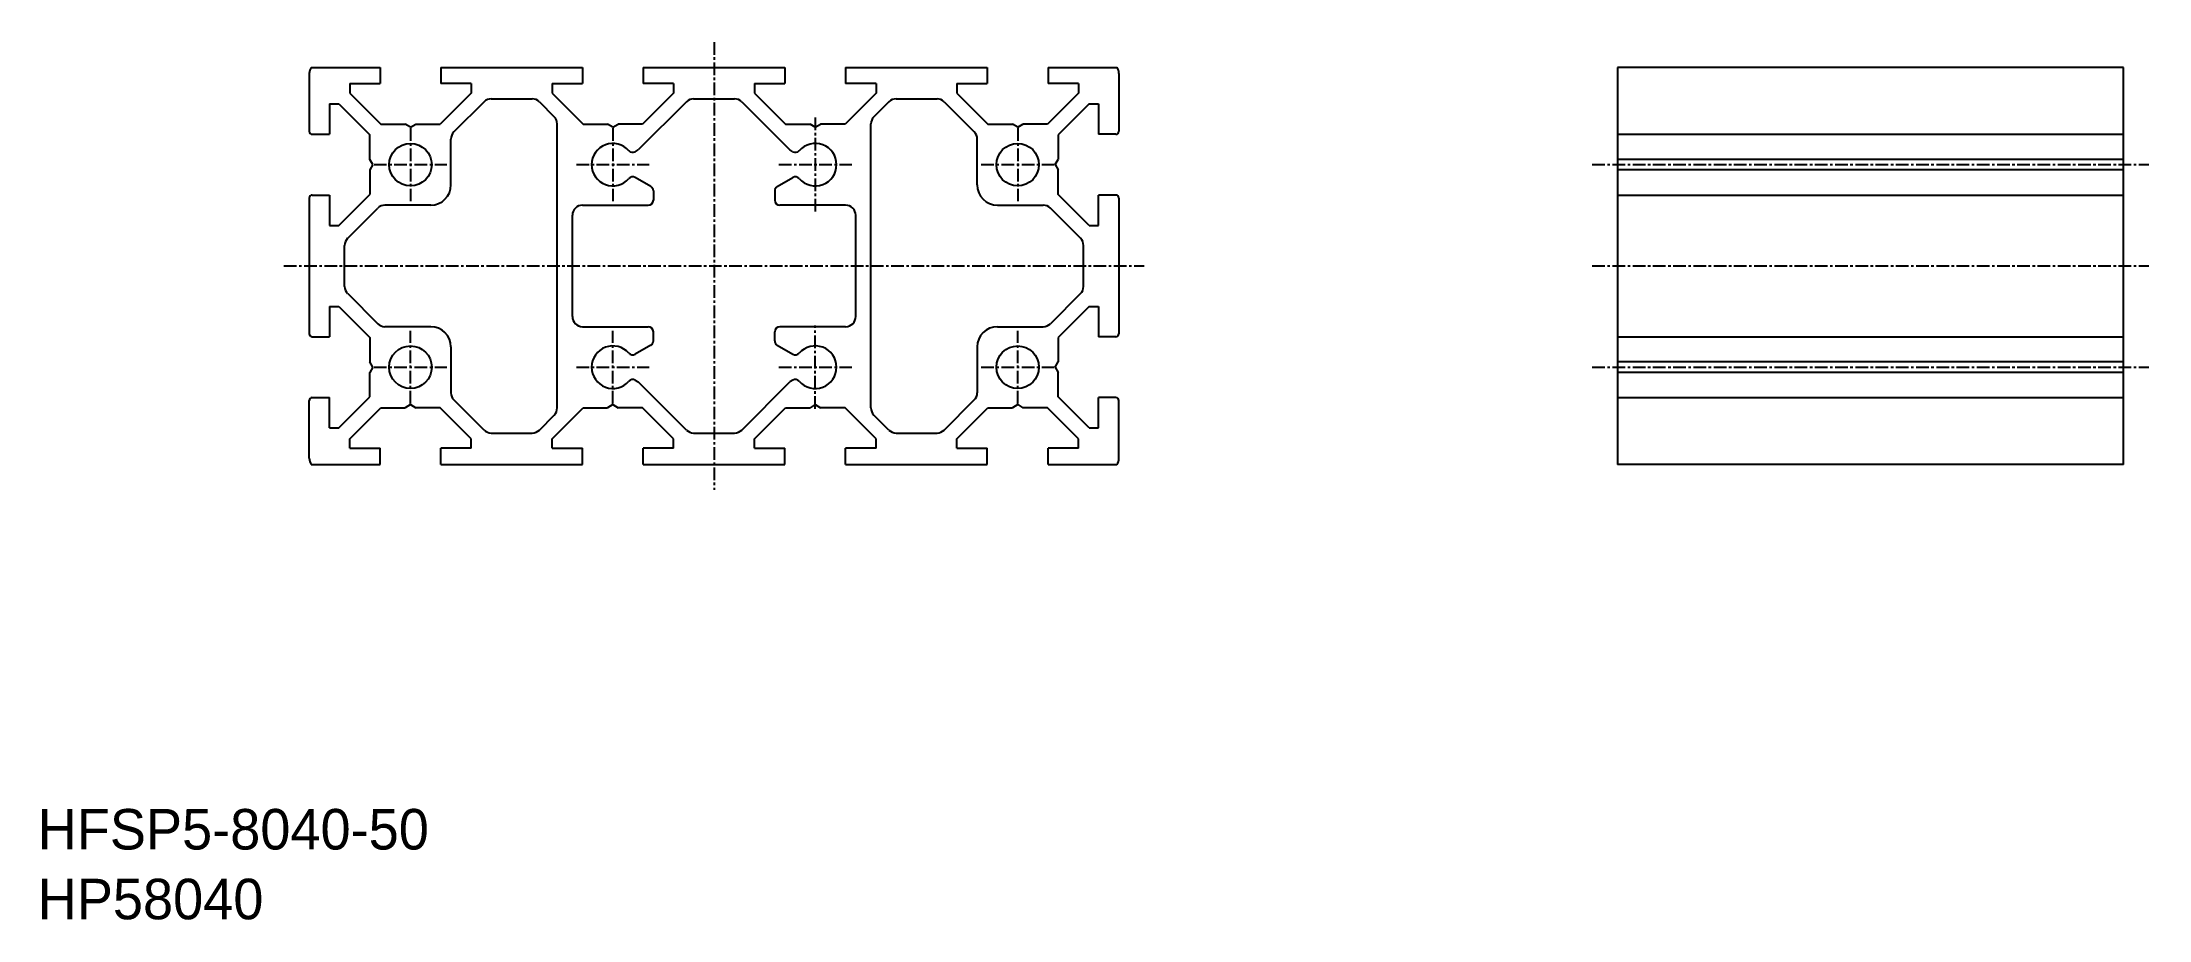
# Model space of a CAD drawing. Extents: x 0 to 209, y 0 to 87.
import ezdxf

# ---------------------------------------------------------------- set-up
doc = ezdxf.new("R2010")
doc.units = 0
doc.linetypes.add('CENTER', pattern=[2, 1.25, -0.25, 0.25, -0.25])
doc.layers.get('0').update_dxf_attribs({"linetype": 'CONTINUOUS'})
doc.layers.add('CENTER', color=1, linetype='CENTER')

msp = doc.modelspace()

# ---------------------------------------------------------------- linework, layer by layer
at = {"color": 7, "linetype": 'CONTINUOUS'}
for p, q in [((26.83, 83.52), (26.83, 77.82)), ((27.03, 84.12), (33.83, 84.12)), ((33.83, 84.12), (33.83, 82.52)), ((39.83, 84.12), (39.83, 82.52)), ((39.83, 84.12), (53.83, 84.12)), ((53.83, 84.12), (53.83, 82.52)), ((59.83, 84.12), (73.83, 84.12)), ((59.83, 84.12), (59.83, 82.52)), ((73.83, 84.12), (73.83, 82.52)), ((79.83, 84.12), (79.83, 82.52)), ((79.83, 84.12), (93.83, 84.12)), ((93.83, 84.12), (93.83, 82.52)), ((99.83, 84.12), (99.83, 82.52)), ((99.83, 84.12), (106.63, 84.12)), ((106.83, 83.52), (106.83, 77.82)), ((206.1, 84.12), (156.1, 84.12)), ((156.1, 84.12), (156.1, 44.92)), ((206.1, 44.92), (206.1, 84.12)), ((30.83, 82.52), (33.83, 82.52)), ((30.83, 82.52), (30.83, 81.58)), ((30.83, 81.58), (33.89, 78.52)), ((42.83, 81.58), (39.77, 78.52)), ((42.83, 82.52), (39.83, 82.52)), ((42.83, 82.52), (42.83, 81.58)), ((50.83, 82.52), (53.83, 82.52)), ((50.83, 82.52), (50.83, 81.58)), ((50.83, 81.58), (53.89, 78.52)), ((62.83, 81.58), (59.77, 78.52)), ((62.83, 82.52), (59.83, 82.52)), ((62.83, 82.52), (62.83, 81.58)), ((70.83, 82.52), (73.83, 82.52)), ((70.83, 82.52), (70.83, 81.58)), ((70.83, 81.58), (73.89, 78.52)), ((82.83, 81.58), (79.77, 78.52)), ((82.83, 82.52), (79.83, 82.52)), ((82.83, 82.52), (82.83, 81.58)), ((90.83, 82.52), (93.83, 82.52)), ((90.83, 82.52), (90.83, 81.58)), ((90.83, 81.58), (93.89, 78.52)), ((102.83, 81.58), (99.77, 78.52)), ((102.83, 82.52), (99.83, 82.52)), ((102.83, 82.52), (102.83, 81.58)), ((28.83, 80.52), (28.83, 77.52)), ((28.83, 80.52), (29.77, 80.52)), ((29.77, 80.52), (32.83, 77.46)), ((44.1, 80.72), (41.13, 77.75)), ((44.81, 81.02), (48.86, 81.02)), ((49.57, 80.72), (51.04, 79.25)), ((64.1, 80.72), (59.34, 75.97)), ((64.81, 81.02), (68.86, 81.02)), ((69.57, 80.72), (74.32, 75.97)), ((84.1, 80.72), (82.63, 79.25)), ((84.81, 81.02), (88.86, 81.02)), ((89.57, 80.72), (92.54, 77.75)), ((103.89, 80.52), (100.83, 77.46)), ((103.89, 80.52), (104.83, 80.52)), ((104.83, 80.52), (104.83, 77.52)), ((27.13, 77.52), (28.83, 77.52)), ((32.83, 75.04), (32.83, 77.46)), ((33.89, 78.52), (36.31, 78.52)), ((36.83, 78.22), (36.31, 78.52)), ((36.83, 78.22), (37.35, 78.52)), ((37.35, 78.52), (39.77, 78.52)), ((40.83, 72.52), (40.83, 77.04)), ((51.33, 50.49), (51.33, 78.54)), ((53.89, 78.52), (56.31, 78.52)), ((56.83, 78.22), (56.31, 78.52)), ((56.83, 78.22), (57.35, 78.52)), ((59.77, 78.52), (57.35, 78.52)), ((73.89, 78.52), (76.31, 78.52)), ((76.83, 78.22), (76.31, 78.52)), ((76.83, 78.22), (77.35, 78.52)), ((79.77, 78.52), (77.35, 78.52)), ((82.33, 50.49), (82.33, 78.54)), ((92.83, 72.52), (92.83, 77.04)), ((93.89, 78.52), (96.31, 78.52)), ((96.83, 78.22), (96.31, 78.52)), ((96.83, 78.22), (97.35, 78.52)), ((99.77, 78.52), (97.35, 78.52)), ((100.83, 77.46), (100.83, 75.04)), ((106.53, 77.52), (104.83, 77.52)), ((156.1, 77.52), (206.1, 77.52)), ((33.13, 74.52), (32.83, 75.04)), ((59.04, 75.79), (59.34, 75.97)), ((74.62, 75.79), (74.32, 75.97)), ((100.53, 74.52), (100.83, 75.04)), ((206.1, 75.04), (156.1, 75.04)), ((33.13, 74.52), (32.83, 74)), ((32.83, 74), (32.83, 71.58)), ((60.58, 72.35), (59.04, 73.24)), ((73.08, 72.35), (74.62, 73.24)), ((100.53, 74.52), (100.83, 74)), ((100.83, 71.58), (100.83, 74)), ((206.1, 74), (156.1, 74)), ((26.83, 71.22), (26.83, 57.82)), ((27.13, 71.52), (28.83, 71.52)), ((28.83, 71.52), (28.83, 68.52)), ((29.77, 68.52), (32.83, 71.58)), ((60.83, 71.92), (60.83, 71.02)), ((72.83, 71.92), (72.83, 71.02)), ((103.89, 68.52), (100.83, 71.58)), ((106.53, 71.52), (104.83, 71.52)), ((104.83, 68.52), (104.83, 71.52)), ((106.83, 71.22), (106.83, 57.82)), ((156.1, 71.52), (206.1, 71.52)), ((30.63, 67.25), (33.6, 70.22)), ((38.83, 70.52), (34.31, 70.52)), ((52.83, 59.52), (52.83, 69.52)), ((53.83, 70.52), (60.33, 70.52)), ((79.83, 70.52), (73.33, 70.52)), ((80.83, 59.52), (80.83, 69.52)), ((94.83, 70.52), (99.36, 70.52)), ((103.04, 67.25), (100.07, 70.22)), ((28.83, 68.52), (29.77, 68.52)), ((103.89, 68.52), (104.83, 68.52)), ((30.33, 62.49), (30.33, 66.54)), ((103.33, 62.49), (103.33, 66.54)), ((28.83, 60.52), (29.77, 60.52)), ((28.83, 60.52), (28.83, 57.52)), ((29.77, 60.52), (32.83, 57.46)), ((30.63, 61.78), (33.6, 58.81)), ((103.04, 61.78), (100.07, 58.81)), ((103.89, 60.52), (100.83, 57.46)), ((103.89, 60.52), (104.83, 60.52)), ((104.83, 60.52), (104.83, 57.52)), ((38.83, 58.52), (34.31, 58.52)), ((53.83, 58.52), (60.33, 58.52)), ((79.83, 58.52), (73.33, 58.52)), ((94.83, 58.52), (99.36, 58.52)), ((27.13, 57.52), (28.83, 57.52)), ((32.83, 57.46), (32.83, 55.04)), ((40.83, 56.52), (40.83, 51.99)), ((60.58, 56.68), (59.04, 55.79)), ((60.83, 57.11), (60.83, 58.02)), ((72.83, 57.11), (72.83, 58.02)), ((73.08, 56.68), (74.62, 55.79)), ((92.83, 56.52), (92.83, 51.99)), ((100.83, 57.46), (100.83, 55.04)), ((106.53, 57.52), (104.83, 57.52)), ((156.1, 57.52), (206.1, 57.52)), ((33.13, 54.52), (32.83, 55.04)), ((33.13, 54.52), (32.83, 54)), ((100.53, 54.52), (100.83, 55.04)), ((100.53, 54.52), (100.83, 54)), ((206.1, 55.04), (156.1, 55.04)), ((32.83, 51.58), (32.83, 54)), ((59.04, 53.24), (59.34, 53.07)), ((64.1, 48.31), (59.34, 53.07)), ((69.57, 48.31), (74.32, 53.07)), ((74.62, 53.24), (74.32, 53.07)), ((100.83, 51.58), (100.83, 54)), ((206.1, 54), (156.1, 54)), ((26.83, 45.52), (26.83, 51.22)), ((27.13, 51.52), (28.83, 51.52)), ((28.83, 48.52), (28.83, 51.52)), ((29.77, 48.52), (32.83, 51.58)), ((30.83, 47.46), (33.89, 50.52)), ((33.89, 50.52), (36.31, 50.52)), ((36.83, 50.82), (36.31, 50.52)), ((36.83, 50.82), (37.35, 50.52)), ((39.77, 50.52), (37.35, 50.52)), ((42.83, 47.46), (39.77, 50.52)), ((44.1, 48.31), (41.13, 51.28)), ((50.83, 47.46), (53.89, 50.52)), ((53.89, 50.52), (56.31, 50.52)), ((56.83, 50.82), (56.31, 50.52)), ((56.83, 50.82), (57.35, 50.52)), ((59.77, 50.52), (57.35, 50.52)), ((62.83, 47.46), (59.77, 50.52)), ((70.83, 47.46), (73.89, 50.52)), ((73.89, 50.52), (76.31, 50.52)), ((76.83, 50.82), (76.31, 50.52)), ((76.83, 50.82), (77.35, 50.52)), ((79.77, 50.52), (77.35, 50.52)), ((82.83, 47.46), (79.77, 50.52)), ((89.57, 48.31), (92.54, 51.28)), ((90.83, 47.46), (93.89, 50.52)), ((93.89, 50.52), (96.31, 50.52)), ((96.83, 50.82), (96.31, 50.52)), ((96.83, 50.82), (97.35, 50.52)), ((99.77, 50.52), (97.35, 50.52)), ((102.83, 47.46), (99.77, 50.52)), ((103.89, 48.52), (100.83, 51.58)), ((104.83, 48.52), (104.83, 51.52)), ((106.53, 51.52), (104.83, 51.52)), ((106.83, 45.52), (106.83, 51.22)), ((156.1, 51.52), (206.1, 51.52)), ((28.83, 48.52), (29.77, 48.52)), ((44.81, 48.02), (48.86, 48.02)), ((49.57, 48.31), (51.04, 49.78)), ((64.81, 48.02), (68.86, 48.02)), ((84.1, 48.31), (82.63, 49.78)), ((84.81, 48.02), (88.86, 48.02)), ((103.89, 48.52), (104.83, 48.52)), ((30.83, 46.52), (30.83, 47.46)), ((30.83, 46.52), (33.83, 46.52)), ((33.83, 44.92), (33.83, 46.52)), ((42.83, 46.52), (39.83, 46.52)), ((39.83, 44.92), (39.83, 46.52)), ((42.83, 46.52), (42.83, 47.46)), ((50.83, 46.52), (50.83, 47.46)), ((50.83, 46.52), (53.83, 46.52)), ((53.83, 44.92), (53.83, 46.52)), ((62.83, 46.52), (59.83, 46.52)), ((59.83, 44.92), (59.83, 46.52)), ((62.83, 46.52), (62.83, 47.46)), ((70.83, 46.52), (70.83, 47.46)), ((70.83, 46.52), (73.83, 46.52)), ((73.83, 44.92), (73.83, 46.52)), ((82.83, 46.52), (79.83, 46.52)), ((79.83, 44.92), (79.83, 46.52)), ((82.83, 46.52), (82.83, 47.46)), ((90.83, 46.52), (90.83, 47.46)), ((90.83, 46.52), (93.83, 46.52)), ((93.83, 44.92), (93.83, 46.52)), ((102.83, 46.52), (99.83, 46.52)), ((99.83, 44.92), (99.83, 46.52)), ((102.83, 46.52), (102.83, 47.46)), ((27.03, 44.92), (33.83, 44.92)), ((39.83, 44.92), (53.83, 44.92)), ((59.83, 44.92), (73.83, 44.92)), ((79.83, 44.92), (93.83, 44.92)), ((99.83, 44.92), (106.63, 44.92)), ((206.1, 44.92), (156.1, 44.92))]:
    msp.add_line(p, q, dxfattribs=at)
for centre in [(36.83, 74.52), (96.83, 74.52), (36.83, 54.52), (96.83, 54.52)]:
    msp.add_circle(centre, 2.1, dxfattribs=at)
for centre, radius, start, end in [((27.83, 83.52), 1, 143.1308, 180), ((105.83, 83.52), 1, 360, 36.8692), ((44.81, 80.02), 1, 90, 135), ((48.86, 80.02), 1, 45, 90), ((50.33, 78.54), 1, 0, 45), ((64.81, 80.02), 1, 90, 135), ((68.86, 80.02), 1, 45, 90), ((83.33, 78.54), 1, 135, 180), ((84.81, 80.02), 1, 90, 135), ((88.86, 80.02), 1, 45, 90), ((27.13, 77.82), 0.3, 180, 270), ((41.83, 77.04), 1, 135, 180), ((91.83, 77.04), 1, 0, 45), ((106.53, 77.82), 0.3, 270, 0), ((56.83, 74.52), 2.1, 41.0875, 318.9125), ((58.79, 76.23), 0.5, 221.0875, 300), ((74.87, 76.23), 0.5, 240, 318.9125), ((76.83, 74.52), 2.1, 221.0875, 138.9125), ((58.79, 72.81), 0.5, 60, 138.9125), ((74.87, 72.81), 0.5, 41.0875, 120), ((27.13, 71.22), 0.3, 90, 180), ((38.83, 72.52), 2, 270, 0), ((60.33, 71.02), 0.5, 270, 0), ((60.33, 71.92), 0.5, 0, 60), ((73.33, 71.92), 0.5, 120, 180), ((73.33, 71.02), 0.5, 180, 270), ((94.83, 72.52), 2, 180, 270), ((106.53, 71.22), 0.3, 0, 90), ((34.31, 69.52), 1, 89.9992, 134.9994), ((53.83, 69.52), 1, 90, 180), ((79.83, 69.52), 1, 0, 90), ((99.36, 69.52), 1, 45, 90), ((31.33, 66.54), 1, 135, 180), ((102.33, 66.54), 1, 0, 45), ((31.33, 62.49), 1, 180, 225), ((102.33, 62.49), 1, 315, 0), ((34.31, 59.52), 1, 225, 270), ((38.83, 56.52), 2, 0, 90), ((53.83, 59.52), 1, 180, 270), ((60.33, 58.02), 0.5, 0, 90), ((73.33, 58.02), 0.5, 90, 180), ((79.83, 59.52), 1, 270, 0), ((94.83, 56.52), 2, 90, 180), ((99.36, 59.52), 1, 270, 315), ((27.13, 57.82), 0.3, 180, 270), ((56.83, 54.52), 2.1, 41.0875, 318.9125), ((60.33, 57.11), 0.5, 300, 0), ((73.33, 57.11), 0.5, 180, 240), ((76.83, 54.52), 2.1, 221.0875, 138.9125), ((106.53, 57.82), 0.3, 270, 0), ((58.79, 56.23), 0.5, 221.0875, 300), ((74.87, 56.23), 0.5, 240, 318.9125), ((58.79, 52.81), 0.5, 60, 138.9125), ((74.87, 52.81), 0.5, 41.0875, 120), ((27.13, 51.22), 0.3, 90, 180), ((41.83, 51.99), 1, 180, 225), ((50.33, 50.49), 1, 315, 0), ((83.33, 50.49), 1, 180, 225), ((91.83, 51.99), 1, 315, 0), ((106.53, 51.22), 0.3, 0, 90), ((44.81, 49.02), 1, 225, 270), ((48.86, 49.02), 1, 270, 315), ((64.81, 49.02), 1, 225, 270), ((68.86, 49.02), 1, 270, 315), ((84.81, 49.02), 1, 225, 270), ((88.86, 49.02), 1, 270, 315), ((27.83, 45.52), 1, 180, 216.8692), ((105.83, 45.52), 1, 323.1308, 0)]:
    msp.add_arc(centre, radius, start, end, dxfattribs=at)
at = {"layer": 'CENTER', "color": 1, "linetype": 'CENTER'}
for p, q in [((66.83, 86.62), (66.83, 42.42)), ((76.83, 79.16), (76.83, 69.88)), ((36.83, 78.12), (36.83, 70.92)), ((56.83, 78.12), (56.83, 70.92)), ((96.83, 78.12), (96.83, 70.92)), ((33.23, 74.52), (40.43, 74.52)), ((53.23, 74.52), (60.43, 74.52)), ((73.23, 74.52), (80.43, 74.52)), ((93.23, 74.52), (100.43, 74.52)), ((153.6, 74.52), (208.6, 74.52)), ((24.33, 64.52), (109.33, 64.52)), ((153.6, 64.52), (208.6, 64.52)), ((76.83, 50.4), (76.83, 58.64)), ((36.83, 50.92), (36.83, 58.12)), ((56.83, 50.92), (56.83, 58.12)), ((96.83, 50.92), (96.83, 58.12)), ((33.23, 54.52), (40.43, 54.52)), ((53.23, 54.52), (60.43, 54.52)), ((73.23, 54.52), (80.43, 54.52)), ((93.23, 54.52), (100.43, 54.52)), ((153.6, 54.52), (208.6, 54.52))]:
    msp.add_line(p, q, dxfattribs=at)

# ---------------------------------------------------------------- texts
at = {"color": 7, "linetype": 'CONTINUOUS'}
for s, p in [('HFSP5-8040-50', (0, 6.89)), ('HP58040', (0, 0))]:
    msp.add_text(s, height=4, dxfattribs=at).set_placement(p)

doc.saveas('drawing.dxf')
